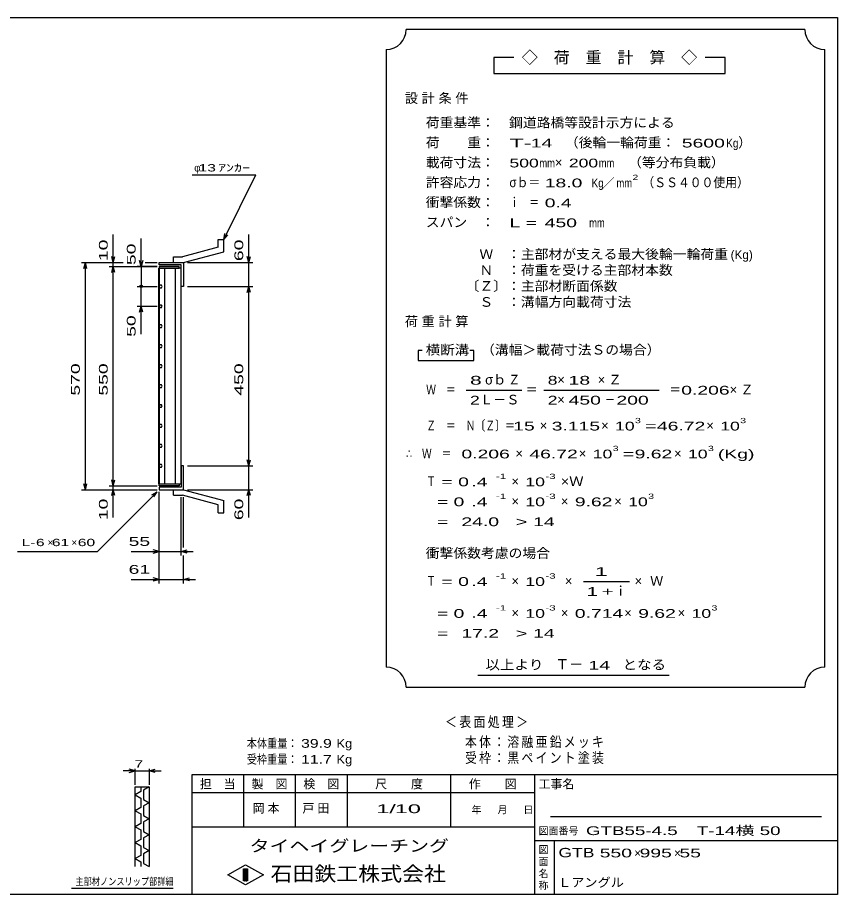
# Model space of a CAD drawing. Units: millimetres, scale not verified. Extents: x -1820 to 1731, y -1282 to 1054.
# Drawn here: x -326 to 1731, y -1146 to 1054 of the extents above; entities that cross this region are included whole.
import ezdxf
from ezdxf.enums import TextEntityAlignment as Align

# ---------------------------------------------------------------- set-up
doc = ezdxf.new("R2010")
doc.units = ezdxf.units.MM
doc.header["$LTSCALE"] = 10
for name, color, linetype, lineweight in [('0_2', 150, 'Continuous', 25), ('16', 3, 'Continuous', 25), ('19', 6, 'Continuous', 25), ('22', 4, 'Continuous', 25), ('24', 2, 'Continuous', 25), ('32', 4, 'Continuous', 25)]:
    doc.layers.add(name, color=color, linetype=linetype, lineweight=lineweight)
doc.styles.add('ベクトル', font='')
doc.styles.get('ベクトル').set_extended_font_data('ベクトル')

msp = doc.modelspace()

# ---------------------------------------------------------------- linework, layer by layer
at = {"layer": '0_2'}
for p, q in [((-1729, 1053.5), (1731, 1053.5)), ((1731, 1053.5), (1731, -1146.5)), ((1731, -846.5), (111, -846.5)), ((111, -846.5), (111, -1146.5)), ((241, -846.5), (241, -976.5)), ((371, -976.5), (371, -846.5)), ((501, -846.5), (501, -976.5)), ((761, -976.5), (761, -846.5)), ((971, -846.5), (971, -1146.5)), ((971, -891.5), (111, -891.5)), ((1691, -951.5), (1011, -951.5)), ((111, -976.5), (971, -976.5)), ((971, -1011.5), (1731, -1011.5)), ((1021, -1146.5), (1021, -1011.5)), ((201, -1097.5), (246, -1072.5)), ((246, -1072.5), (291, -1097.5)), ((246, -1122.5), (201, -1097.5)), ((241, -1082.5), (251, -1082.5)), ((241, -1112.5), (241, -1082.5)), ((241, -1082.5), (243, -1082.5)), ((243, -1082.5), (243, -1112.5)), ((245, -1112.5), (245, -1082.5)), ((245, -1082.5), (247, -1082.5)), ((291, -1097.5), (246, -1122.5)), ((247, -1082.5), (247, -1112.5)), ((249, -1112.5), (249, -1082.5)), ((249, -1082.5), (251, -1082.5)), ((251, -1082.5), (251, -1112.5)), ((251, -1082.5), (251, -1112.5)), ((251, -1112.5), (241, -1112.5)), ((243, -1112.5), (245, -1112.5)), ((247, -1112.5), (249, -1112.5)), ((1731, -1146.5), (-1729, -1146.5))]:
    msp.add_line(p, q, dxfattribs=at)
at = {"layer": '16'}
for p, q in [((28.3, -116.5), (28.3, 424.5)), ((28.3, 424.5), (29, 424.5)), ((79, 429), (29, 429)), ((29, 429), (29, 424.5)), ((29, 424.5), (79, 424.5)), ((29, 424.5), (29, -116.5)), ((84, 424.5), (29, 424.5)), ((42.5, 424.5), (42.5, -116.5)), ((70.5, -116.5), (70.5, 424.5)), ((79, 424.5), (79, 429)), ((84, -116.5), (84, 424.5)), ((30.85, 382.24), (29, 378.98)), ((29, 378.98), (30.9, 375.74)), ((34.6, 382.26), (30.85, 382.24)), ((30.9, 375.74), (34.65, 375.76)), ((36.5, 379), (34.6, 382.26)), ((34.65, 375.76), (36.5, 379.02)), ((30.85, 332.24), (29, 328.98)), ((34.6, 332.26), (30.85, 332.24)), ((36.5, 329), (34.6, 332.26)), ((29, 328.98), (30.9, 325.74)), ((30.9, 325.74), (34.65, 325.76)), ((34.65, 325.76), (36.5, 329.02)), ((30.85, 282.24), (29, 278.98)), ((29, 278.98), (30.9, 275.74)), ((34.6, 282.26), (30.85, 282.24)), ((30.9, 275.74), (34.65, 275.76)), ((36.5, 279), (34.6, 282.26)), ((34.65, 275.76), (36.5, 279.02)), ((30.85, 232.24), (29, 228.98)), ((29, 228.98), (30.9, 225.74)), ((34.6, 232.26), (30.85, 232.24)), ((30.9, 225.74), (34.65, 225.76)), ((36.5, 229), (34.6, 232.26)), ((34.65, 225.76), (36.5, 229.02)), ((30.85, 182.24), (29, 178.98)), ((29, 178.98), (30.9, 175.74)), ((34.6, 182.26), (30.85, 182.24)), ((36.5, 179), (34.6, 182.26)), ((34.65, 175.76), (36.5, 179.02)), ((30.9, 175.74), (34.65, 175.76)), ((30.85, 132.24), (29, 128.98)), ((34.6, 132.26), (30.85, 132.24)), ((36.5, 129), (34.6, 132.26)), ((29, 128.98), (30.9, 125.74)), ((30.9, 125.74), (34.65, 125.76)), ((34.65, 125.76), (36.5, 129.02)), ((30.85, 82.24), (29, 78.98)), ((29, 78.98), (30.9, 75.74)), ((34.6, 82.26), (30.85, 82.24)), ((30.9, 75.74), (34.65, 75.76)), ((36.5, 79), (34.6, 82.26)), ((34.65, 75.76), (36.5, 79.02)), ((30.85, 32.24), (29, 28.98)), ((29, 28.98), (30.9, 25.74)), ((34.6, 32.26), (30.85, 32.24)), ((30.9, 25.74), (34.65, 25.76)), ((36.5, 29), (34.6, 32.26)), ((34.65, 25.76), (36.5, 29.02)), ((30.85, -17.76), (29, -21.02)), ((29, -21.02), (30.9, -24.26)), ((34.6, -17.74), (30.85, -17.76)), ((36.5, -21), (34.6, -17.74)), ((34.65, -24.24), (36.5, -20.98)), ((30.9, -24.26), (34.65, -24.24)), ((30.85, -67.76), (29, -71.02)), ((29, -71.02), (30.9, -74.26)), ((34.6, -67.74), (30.85, -67.76)), ((30.9, -74.26), (34.65, -74.24)), ((36.5, -71), (34.6, -67.74)), ((34.65, -74.24), (36.5, -70.98)), ((29, -116.5), (28.3, -116.5)), ((29, -116.5), (79, -116.5)), ((29, -121), (29, -116.5)), ((29, -116.5), (84, -116.5)), ((79, -121), (29, -121)), ((79, -116.5), (79, -121))]:
    msp.add_line(p, q, dxfattribs=at)
at = {"layer": '19'}
for p, q in [((177, 497), (191, 497)), ((177, 477), (177, 497)), ((191, 466), (191, 497)), ((177, 477), (88, 453)), ((90, 439), (191, 466)), ((65, 453), (88, 453)), ((65, 439), (65, 453)), ((29, 433), (29, 439)), ((29, 439), (89, 439)), ((84, 433), (29, 433)), ((65, 439), (90, 439)), ((84, 379), (84, 433)), ((89, 439), (90, 438)), ((90, 438), (90, 379)), ((90, 379), (84, 379)), ((90, -71), (84, -71)), ((84, -71), (84, -125)), ((90, -130), (90, -71)), ((29, -125), (29, -131)), ((84, -125), (29, -125)), ((29, -131), (89, -131)), ((65, -131), (90, -131)), ((65, -145), (65, -131)), ((89, -131), (90, -130)), ((90, -131), (191, -158)), ((65, -145), (88, -145)), ((177, -169), (88, -145)), ((177, -189), (177, -169)), ((191, -189), (191, -158)), ((177, -189), (191, -189))]:
    msp.add_line(p, q, dxfattribs=at)
at = {"layer": '22'}
for p, q in [((112, 659), (272, 659)), ((191, 497), (272, 659)), ((-86, 439), (-86, 509)), ((191, 497), (194, 511.6)), ((191, 497), (201, 508)), ((254, 439), (254, 509)), ((-16, 429), (-16, 499)), ((-86, 439), (-90, 454)), ((-86, 439), (-82, 454)), ((-16, 429), (-20, 444)), ((-12, 444), (-16, 429)), ((254, 439), (250, 454)), ((254, 439), (258, 454)), ((-166, 439), (-61, 439)), ((-160, 424), (-156, 439)), ((-152, 424), (-156, 439)), ((-156, -131), (-156, 439)), ((-96, 439), (-61, 439)), ((-96, 429), (24, 429)), ((-90, 414), (-86, 429)), ((-86, 429), (-86, 439)), ((-82, 414), (-86, 429)), ((-86, -121), (-86, 429)), ((24, 429), (-26, 429)), ((-16, 429), (-16, 379)), ((-6, 439), (24, 439)), ((-6, 439), (24, 439)), ((100, 439), (264, 439)), ((254, 379), (254, 439)), ((-26, 379), (24, 379)), ((-16, 329), (-16, 379)), ((100, 379), (264, 379)), ((250, 364), (254, 379)), ((258, 364), (254, 379)), ((254, -71), (254, 379)), ((-26, 329), (24, 329)), ((-20, 314), (-16, 329)), ((-12, 314), (-16, 329)), ((-16, 259), (-16, 329)), ((254, -71), (250, -56)), ((254, -71), (258, -56)), ((100, -71), (264, -71)), ((254, -131), (254, -71)), ((-86, -121), (-90, -106)), ((-86, -121), (-82, -106)), ((-166, -131), (24, -131)), ((-156, -131), (-160, -116)), ((-156, -131), (-152, -116)), ((-96, -121), (24, -121)), ((-96, -131), (24, -131)), ((-90, -146), (-86, -131)), ((-86, -131), (-86, -121)), ((-82, -146), (-86, -131)), ((-86, -201), (-86, -131)), ((100, -131), (264, -131)), ((250, -146), (254, -131)), ((258, -146), (254, -131)), ((254, -201), (254, -131)), ((-126, -286), (24, -136)), ((11, -144), (24, -136)), ((16, -149), (24, -136)), ((29, -296), (29, -136)), ((29, -366), (29, -136)), ((84, -296), (84, -150)), ((90, -276), (90, -150)), ((-326, -286), (-126, -286)), ((-41, -286), (29, -286)), ((29, -286), (14, -282)), ((14, -290), (29, -286)), ((29, -286), (84, -286)), ((84, -286), (99, -282)), ((99, -290), (84, -286)), ((84, -286), (114, -286)), ((90, -366), (90, -296)), ((29, -356), (14, -352)), ((90, -356), (105, -352)), ((-41, -356), (29, -356)), ((14, -360), (29, -356)), ((29, -356), (90, -356)), ((105, -360), (90, -356)), ((90, -356), (120, -356))]:
    msp.add_line(p, q, dxfattribs=at)
msp.add_circle((-16, 379), 3, dxfattribs=at)
at = {"layer": '24', "color": 4}
for p, q in [((1649, 1023.5), (649, 1023.5)), ((599, 973.5), (599, -576.5)), ((1699, -576.5), (1699, 973.5)), ((919, 953.5), (869, 953.5)), ((869, 953.5), (869, 913.5)), ((1449, 953.5), (1399, 953.5)), ((1449, 913.5), (1449, 953.5)), ((869, 913.5), (1449, 913.5)), ((689, 218.5), (679, 218.5)), ((679, 218.5), (679, 193.5)), ((819, 218.5), (809, 218.5)), ((819, 193.5), (819, 218.5)), ((679, 193.5), (819, 193.5)), ((799, 118.5), (939, 118.5)), ((994, 118.5), (1284, 118.5)), ((1094, -361.5), (1209, -361.5)), ((829, -596.5), (1309, -596.5)), ((649, -626.5), (1649, -626.5))]:
    msp.add_line(p, q, dxfattribs=at)
for centre, start, end in [((599, 1023.5), 270, 0), ((1699, 1023.5), 180, 270), ((599, -626.5), 0, 90), ((1699, -626.5), 90, 180)]:
    msp.add_arc(centre, 50, start, end, dxfattribs=at)
at = {"layer": '32'}
for p, q in [((-31, -836.5), (-46, -832.5)), ((-31, -871.5), (-31, -831.5)), ((4, -831.5), (4, -871.5)), ((4, -836.5), (19, -832.5)), ((-31, -836.5), (-61, -836.5)), ((-46, -840.5), (-31, -836.5)), ((-31, -836.5), (4, -836.5)), ((19, -840.5), (4, -836.5)), ((4, -836.5), (34, -836.5)), ((-31, -876.5), (4, -876.5)), ((-31, -1076.5), (-31, -876.5)), ((-17, -876.5), (-17, -888.5)), ((4, -876.5), (-10, -884.5)), ((4, -876.5), (4, -1076.5)), ((-17, -888.5), (-31, -896.5)), ((-31, -896.5), (-17, -904.5)), ((-10, -884.5), (-10, -908.5)), ((-17, -904.5), (-17, -928.5)), ((-10, -908.5), (4, -916.5)), ((4, -916.5), (-10, -924.5)), ((-17, -928.5), (-31, -936.5)), ((-31, -936.5), (-17, -944.5)), ((-17, -944.5), (-17, -968.5)), ((-10, -924.5), (-10, -948.5)), ((-10, -948.5), (4, -956.5)), ((4, -956.5), (-10, -964.5)), ((-10, -964.5), (-10, -988.5)), ((-17, -968.5), (-31, -976.5)), ((-31, -976.5), (-17, -984.5)), ((-17, -984.5), (-17, -1008.5)), ((-10, -988.5), (4, -996.5)), ((-17, -1008.5), (-31, -1016.5)), ((4, -996.5), (-10, -1004.5)), ((-10, -1004.5), (-10, -1028.5)), ((-31, -1016.5), (-17, -1024.5)), ((-17, -1024.5), (-17, -1048.5)), ((-10, -1028.5), (4, -1036.5)), ((-17, -1048.5), (-31, -1056.5)), ((4, -1036.5), (-10, -1044.5)), ((-10, -1044.5), (-10, -1068.5)), ((-31, -1056.5), (-17, -1064.5)), ((-17, -1064.5), (-17, -1076.5)), ((-10, -1068.5), (4, -1076.5)), ((64, -1131.5), (-191, -1131.5))]:
    msp.add_line(p, q, dxfattribs=at)

# ---------------------------------------------------------------- texts
at = {"layer": '0_2', "style": 'ベクトル'}
for s, height, p in [('担\u3000当', 21.99, (131, -869.5)), ('製\u3000図', 21.99, (261, -869.5)), ('検\u3000図', 21.99, (391, -869.5)), ('尺\u3000\u3000度', 21.99, (571, -869.5)), ('作\u3000\u3000図', 21.99, (806, -869.5)), ('工事名', 21.99, (981, -869.5)), ('年', 18.33, (813, -934)), ('月', 18.33, (878, -934)), ('日', 18.33, (943, -934)), ('図面番号', 18.33, (981, -987)), ('図', 18.33, (981, -1034)), ('面', 18.33, (981, -1064)), ('名', 18.33, (981, -1094)), ('称', 18.33, (981, -1124))]:
    msp.add_text(s, height=height, dxfattribs=at).set_placement(p, align=Align.MIDDLE_LEFT)
at = {"layer": '0_2', "color": 222, "style": 'ベクトル'}
for s, height, width, p in [('タイヘイグレーチング', 29.33, 1.25, (256, -1024.5)), ('石田鉄工株式会社', 36.66, 1.1, (308.5, -1094.5))]:
    msp.add_text(s, height=height, dxfattribs=dict(at, width=width)).set_placement(p, align=Align.MIDDLE_LEFT)
at = {"layer": '22', "color": 2, "style": 'ベクトル'}
for s, height, width, p in [(' 13 ', 18.33, 1.6, (117, 676.5)), ('ｱﾝｶｰ', 18.33, 1.6, (177, 676.5)), ('L-', 18.33, 1.6, (-316, -263.5)), (' 6 ', 18.33, 1.6, (-291, -263.5)), (' 61 ', 18.33, 1.6, (-251, -263.5)), (' 60 ', 18.33, 1.6, (-186, -263.5)), (' 55 ', 21.99, 1.65, (-61, -261)), (' 61 ', 21.99, 1.65, (-61, -331)), ('本体重量：', 21.99, 0.85, (249, -767.5)), (' 39.9', 21.99, 1.35, (374, -767.5)), ('Kg', 21.99, 1.1, (474, -767.5)), ('受枠重量：', 21.99, 0.85, (249, -807.5)), (' 11.7', 21.99, 1.35, (374, -807.5)), ('Kg', 21.99, 1.1, (474, -807.5)), ('1/', 21.99, 2, (574, -931.5)), (' 10 ', 21.99, 2, (604, -931.5)), ('GTB55-4.5\u3000T-14横 50                 ', 21.99, 1.6, (1100, -986.5)), ('GTB', 23.46, 1.4, (1031, -1041.5)), (' 550 ', 21.99, 1.65, (1121, -1042.5)), (' 995 ', 21.99, 1.65, (1221, -1042.5)), (' 55 ', 21.99, 1.65, (1321, -1042.5)), ('Ｌアングル', 21.99, 1.1, (1030, -1116.5))]:
    msp.add_text(s, height=height, dxfattribs=dict(at, width=width)).set_placement(p, align=Align.MIDDLE_LEFT)
for s, height, p in [('φ', 18.33, (117, 676.5)), ('×', 18.33, (-251, -263.5)), ('×', 18.33, (-191, -263.5)), ('×', 21.99, (1221, -1042.5)), ('×', 21.99, (1321, -1042.5))]:
    msp.add_text(s, height=height, dxfattribs=at).set_placement(p, align=Align.MIDDLE_LEFT)
at = {"layer": '22', "color": 2, "style": 'ベクトル', "width": 1.65}
for s, p in [(' 10 ', (-111, 429)), (' 50 ', (-41, 419)), (' 60 ', (229, 429)), (' 50 ', (-41, 239)), (' 570 ', (-181, 91.5)), (' 550 ', (-111, 91.5)), (' 450 ', (229, 91.5)), (' 10 ', (-111, -221)), (' 60 ', (229, -221))]:
    msp.add_text(s, height=21.99, rotation=90, dxfattribs=at).set_placement(p, align=Align.MIDDLE_LEFT)
at = {"layer": '22', "color": 2, "attachment_point": 4, "style": 'ベクトル'}
for s, insert, char_height in [('\\T1.2;\\W0.85;＜表面処理＞', (746.5, -715), 25.66), ('\\T1.19;\\W0.85;本体：溶融亜鉛メッキ', (796.5, -765), 25.66), ('\\T1.19;\\W0.85;受枠：黒ペイント塗装', (796.5, -805), 25.66), ('\\T1.25;岡本\u3000', (263.5, -931.5), 21.99), ('\\T1.25;戸田\u3000', (388.5, -931.5), 21.99)]:
    msp.add_mtext(s, dxfattribs=dict(at, insert=insert, char_height=char_height))
at = {"layer": '24', "style": 'ベクトル'}
for s, height, p in [('◇\u3000荷\u3000重\u3000計\u3000算\u3000◇', 29.33, (939, 953.5)), ('）', 24.19, (1482, 740)), ('×', 24.19, (1022, 690)), ('／', 21.99, (1141.5, 638.5)), ('(Kg)', 21.99, (1463, 458.5)), ('σｂ', 24.19, (847, 145)), ('×', 24.19, (1028, 145)), ('Ｌ－Ｓ', 24.19, (834, 95)), ('×', 24.19, (1028, 95)), ('×', 24.19, (984, 30)), ('×', 24.19, (1138, 30)), ('×', 24.19, (1402, 30)), ('×', 24.19, (923, -40)), ('×', 24.19, (1082, -40)), ('×', 24.19, (1321, -40)), ('×', 24.19, (913, -110)), ('×', 24.19, (913, -160)), ('×', 24.19, (1037, -160)), ('×', 24.19, (1171, -160)), ('Ｗ', 24.19, (1261, -360)), ('×', 24.19, (913, -360)), ('×', 24.19, (1047, -360)), ('ｉ', 24.19, (1170.5, -385)), ('×', 24.19, (1222, -360)), ('×', 24.19, (913, -440)), ('×', 24.19, (1037, -440)), ('×', 24.19, (1196, -440)), ('×', 24.19, (1330, -440)), ('Ｔ－', 25.66, (1023, -569))]:
    msp.add_text(s, height=height, dxfattribs=at).set_placement(p, align=Align.MIDDLE_LEFT)
for s, height, width, p in [('荷重基準：\u3000', 24.19, 1.05, (698, 790)), ('鋼道路橋等設計示方による', 24.19, 1.05, (907, 790)), ('荷\u3000\u3000重：\u3000', 24.19, 1.05, (698, 740)), ('T-', 21.99, 2, (908, 738.5)), (' 14 ', 21.99, 1.65, (948, 738.5)), ('（後輪一輪荷重：', 24.19, 1.05, (1047, 740)), (' 5600', 21.99, 1.65, (1327, 738.5)), ('Kg', 21.99, 0.85, (1452, 738.5)), ('載荷寸法：\u3000', 24.19, 1.05, (698, 690)), ('\u3000（等分布負載）', 24.19, 1.05, (1171, 690)), ('500', 21.99, 1.5, (908, 688.5)), ('mm', 21.99, 0.8, (983, 688.5)), ('200', 21.99, 1.5, (1057, 688.5)), ('mm', 21.99, 0.8, (1132, 688.5)), ('許容応力：\u3000', 24.19, 1.05, (698, 640)), ('σｂ＝', 24.19, 0.9, (908, 640)), (' 18.0', 21.99, 1.65, (983, 638.5)), ('Kg', 21.99, 0.85, (1114, 638.5)), ('mm', 21.99, 0.8, (1176.5, 638.5)), ('2', 13.2, 1.5, (1216.5, 652.5)), ('（ＳＳ４００使用）', 24.19, 0.9, (1241.5, 640)), ('衝撃係数：\u3000', 24.19, 1.05, (698, 590)), ('ｉ\u3000＝', 24.19, 0.75, (908, 590)), (' 0.4', 21.99, 1.65, (983, 588.5)), ('スパン\u3000：\u3000', 24.19, 1.05, (698, 540)), ('L =', 21.99, 1.65, (908, 538.5)), (' 450 ', 21.99, 1.65, (983, 538.5)), ('mm', 21.99, 0.8, (1108, 538.5)), ('\u3000Ｗ\u3000：主部材が支える最大後輪一輪荷重', 24.19, 1.05, (798, 460)), ('\u3000Ｎ\u3000：荷重を受ける主部材本数', 24.19, 1.05, (798, 420)), ('〔Ｚ〕：主部材断面係数', 24.19, 1.05, (798, 380)), ('\u3000Ｓ\u3000：溝幅方向載荷寸法', 24.19, 1.05, (798, 340)), ('横断溝', 24.19, 1.1, (698, 220)), ('\u3000（溝幅＞載荷寸法Ｓの場合）', 24.19, 1.05, (802, 220)), ('8', 21.99, 1.8, (809, 143.5)), ('Ｚ', 24.19, 0.9, (905, 145)), ('8', 21.99, 1.5, (1004, 143.5)), (' 18 ', 21.99, 1.65, (1043, 143.5)), ('Ｗ\u3000＝', 24.19, 0.75, (699, 120)), ('＝', 24.19, 0.9, (949, 120)), ('＝', 24.19, 0.9, (1309, 120)), ('0.206', 21.99, 1.65, (1339, 118.5)), ('2', 21.99, 1.5, (809, 93.5)), ('2', 21.99, 1.5, (1004, 93.5)), (' 450 ', 21.99, 1.65, (1043, 93.5)), ('－', 24.19, 0.75, (1148, 95)), (' 200 ', 21.99, 1.65, (1163, 93.5)), ('Ｚ\u3000＝\u3000Ｎ〔Ｚ〕＝', 24.19, 0.75, (699, 30)), ('3', 13.2, 1.5, (1223, 42.5)), ('3', 13.2, 1.5, (1487, 42.5)), (' 15 ', 21.99, 1.65, (904, 28.5)), ('3.115', 21.99, 1.65, (1014, 28.5)), ('10', 21.99, 1.5, (1173, 28.5)), ('=', 21.99, 1.7, (1248, 28.5)), ('46.72', 21.99, 1.65, (1278, 28.5)), ('10', 21.99, 1.5, (1437, 28.5)), ('3', 13.2, 1.5, (1167, -27.5)), ('3', 13.2, 1.5, (1406, -27.5)), ('∴\u3000Ｗ\u3000＝', 24.19, 0.75, (649, -40)), (' 0.206', 21.99, 1.65, (774, -41.5)), ('46.72', 21.99, 1.65, (958, -41.5)), ('10', 21.99, 1.5, (1117, -41.5)), ('=', 21.99, 1.7, (1192, -41.5)), ('9.62', 21.99, 1.65, (1222, -41.5)), ('10', 21.99, 1.5, (1356, -41.5)), ('(Kg)', 21.99, 1.65, (1431, -41.5)), ('Ｔ', 24.19, 0.75, (699, -110)), (' = 0', 21.99, 1.65, (724, -111.5)), (' .4 ', 21.99, 1.65, (799, -111.5)), ('-1', 13.2, 1.65, (874, -97.5)), ('10', 21.99, 1.5, (948, -111.5)), ('-3', 13.2, 1.65, (998, -97.5)), ('×Ｗ', 24.19, 1.1, (1037, -110)), ('  = 0', 21.99, 1.65, (699, -161.5)), (' .4 ', 21.99, 1.65, (799, -161.5)), ('-1', 13.2, 1.65, (874, -147.5)), ('10', 21.99, 1.5, (948, -161.5)), ('-3', 13.2, 1.65, (998, -147.5)), ('9.62', 21.99, 1.65, (1072, -161.5)), ('10', 21.99, 1.5, (1206, -161.5)), ('3', 13.2, 1.5, (1256, -147.5)), ('  =', 21.99, 1.65, (699, -211.5)), (' 24.0', 21.99, 1.65, (774, -211.5)), ('>', 21.99, 1.7, (924, -211.5)), (' 14 ', 21.99, 1.65, (954, -211.5)), ('衝撃係数考慮の場合', 24.19, 1.05, (698, -290)), ('Ｔ', 24.19, 0.75, (699, -360)), (' = 0', 21.99, 1.65, (724, -361.5)), (' .4 ', 21.99, 1.65, (799, -361.5)), ('-1', 13.2, 1.65, (874, -347.5)), ('10', 21.99, 1.5, (948, -361.5)), ('-3', 13.2, 1.65, (998, -347.5)), ('  = 0', 21.99, 1.65, (699, -441.5)), (' .4 ', 21.99, 1.65, (799, -441.5)), ('-1', 13.2, 1.65, (874, -427.5)), ('10', 21.99, 1.5, (948, -441.5)), ('-3', 13.2, 1.65, (998, -427.5)), ('0.714', 21.99, 1.65, (1072, -441.5)), ('9.62', 21.99, 1.65, (1231, -441.5)), ('10', 21.99, 1.5, (1365, -441.5)), ('3', 13.2, 1.5, (1415, -427.5)), (' 17.2', 21.99, 1.65, (774, -491.5)), ('>', 21.99, 1.7, (924, -491.5)), (' 14 ', 21.99, 1.65, (954, -491.5)), ('  =', 21.99, 1.65, (699, -491.5)), ('以上より\u3000', 24.19, 1.1, (848, -570)), (' 14 ', 21.99, 1.65, (1093, -571.5)), ('となる', 24.19, 1.1, (1192, -570))]:
    msp.add_text(s, height=height, dxfattribs=dict(at, width=width)).set_placement(p, align=Align.MIDDLE_LEFT)
at = {"layer": '24', "attachment_point": 4, "style": 'ベクトル'}
for s, insert, char_height in [('\\T1.28;設計条件', (645.5, 850), 24.19), ('\\T1.28;荷重計算', (645.5, 290), 24.19), ('\\T1.42;×Ｚ', (1129.5, 145), 24.19), ('\\T1.42;×Ｚ', (1460.5, 120), 24.19), ('\\T1.25;\\W2;\\~1\\~', (1101.5, -336.5), 21.99), ('\\T1.33;\\W1.75;1+', (1101.5, -386.5), 21.99)]:
    msp.add_mtext(s, dxfattribs=dict(at, insert=insert, char_height=char_height))
at = {"layer": '32', "color": 2, "style": 'ベクトル'}
for s, width, p in [(' 7 ', 1.6, (-43.5, -819)), ('主部材ノンスリップ部詳細', 0.8, (-181, -1114))]:
    msp.add_text(s, height=18.33, dxfattribs=dict(at, width=width)).set_placement(p, align=Align.MIDDLE_LEFT)

doc.saveas('drawing.dxf')
